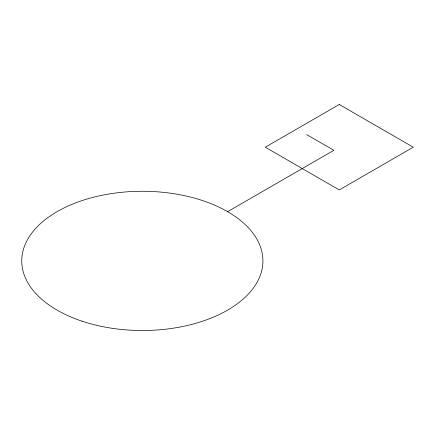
<?xml version="1.0" encoding="UTF-8"?>
<svg xmlns="http://www.w3.org/2000/svg" width="435" height="435" viewBox="0 0 435 435"><rect width="100%" height="100%" fill="white"/><g stroke="black" fill="none" stroke-linecap="round" stroke-linejoin="round"><path stroke-width="0.65" d="M227.608 211.666L333.868 150.314L306.642 134.594M339.262 104.487L265.268 147.204L339.262 189.921L413.25 147.204L339.262 104.487M82.046 321.188A120.587 69.622 0 0 0 262.925 260.897A120.587 69.622 0 0 0 82.046 200.6A120.587 69.622 0 0 0 82.046 321.188"/></g></svg>
